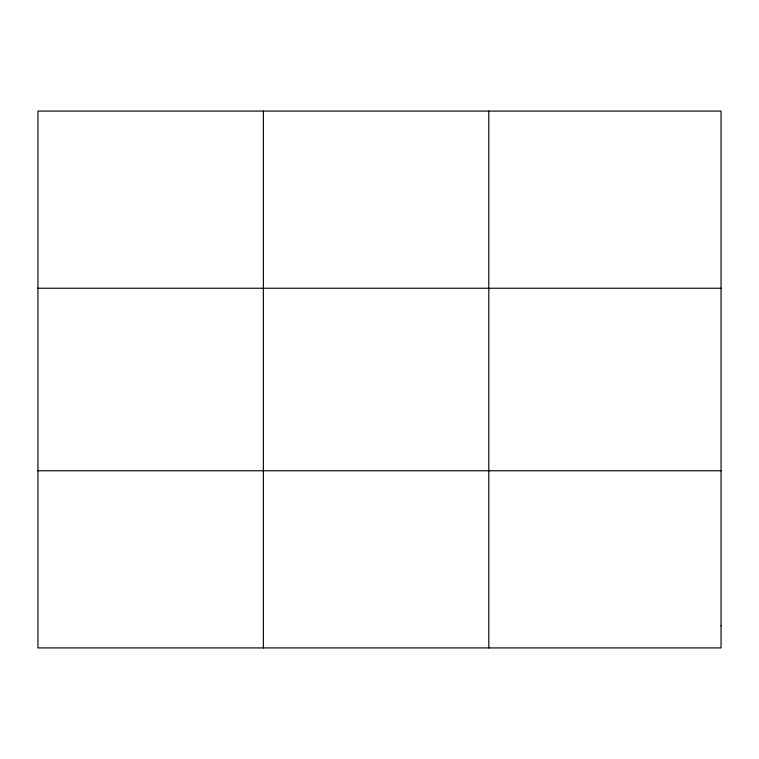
<?xml version="1.0" encoding="UTF-8"?>
<svg xmlns="http://www.w3.org/2000/svg" width="759" height="759" viewBox="0 0 759 759"><rect width="100%" height="100%" fill="white"/><g stroke="black" fill="none" stroke-linecap="round" stroke-linejoin="round"><path stroke-width="1.14" d="M263.373 647.92L263.373 111.08M488.796 647.92L488.796 111.08M37.95 288.24L721.05 288.24M37.95 470.76L721.05 470.76M721.05 625.777L721.05 647.92L37.95 647.92L37.95 111.08L721.05 111.08L721.05 625.777"/></g></svg>
